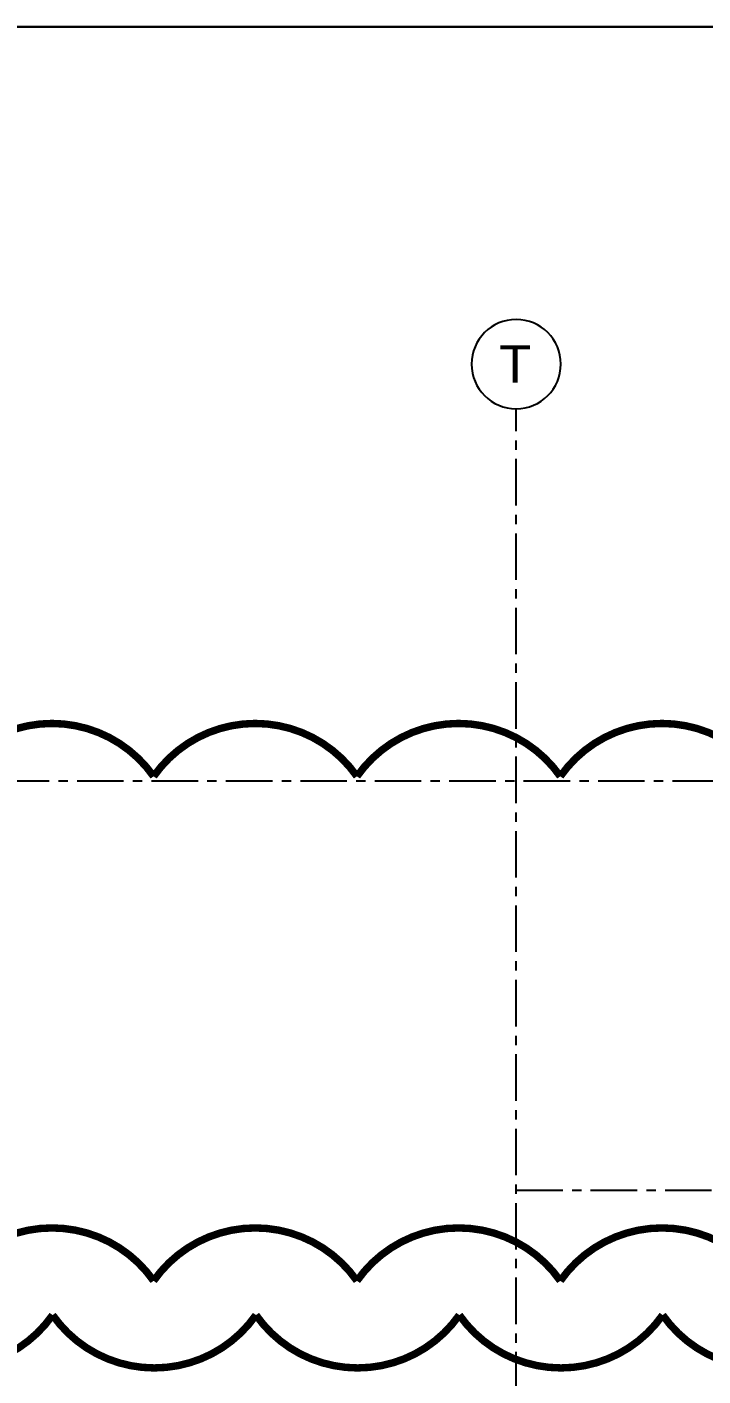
# Model space of a CAD drawing. Header units: millimetres. Extents: x -379292 to 1221486, y 92049 to 447512.
# Drawn here: x -110027 to -100945, y 270121 to 288249 of the extents above; entities that cross this region are included whole.
import ezdxf
from ezdxf.enums import TextEntityAlignment as Align

# ---------------------------------------------------------------- set-up
doc = ezdxf.new("R2010")
doc.units = ezdxf.units.MM
doc.linetypes.add('CENTER', pattern=[2, 1.25, -0.25, 0.25, -0.25])
for name, color, linetype in [('05_AXIS', 211, 'CENTER'), ('05_AXIS NAME', 7, 'Continuous'), ('05_HATCH SOLID-2', 253, 'Continuous')]:
    doc.layers.add(name, color=color, linetype=linetype)
doc.styles.add('YAZI-5', font='arial.ttf', dxfattribs={"height": 5})

# ---------------------------------------------------------------- blocks, each defined once
blk = doc.blocks.new('AWAKS ADI')
at = {"layer": '05_AXIS NAME', "color": 2}
blk.add_circle((0, 0), 6, dxfattribs=at)
at = {"layer": '05_AXIS NAME', "style": 'YAZI-5'}
blk.add_attdef('AKSADI', text='', height=5, dxfattribs=at).set_placement((0, 0), align=Align.MIDDLE_CENTER)
blk = doc.blocks.new('202_Aks')
at = {"layer": '05_AXIS', "ltscale": 500}
for p, q in [((137900, -182300), (137900, 5000)), ((-5000, 0), (142900, 0)), ((137900, -5500), (142900, -5500))]:
    blk.add_line(p, q, dxfattribs=at)
at = {"layer": '05_AXIS NAME'}
ref = blk.add_blockref('AWAKS ADI', (137900, 5600), dxfattribs=dict(at, xscale=-100, yscale=100, zscale=100))
ref.add_attrib('AKSADI', 'T', dxfattribs={"height": 500, "style": 'YAZI-5'}).set_placement((137886, 5602), align=Align.MIDDLE_CENTER)
blk = doc.blocks.new('OtoParkBodrumKatMimari')
at = {"layer": '05_HATCH SOLID-2', "color": 251, "ltscale": 25}
for points in [[(-8600, 187430), (150500, 187430)], [(150500, -8770), (150500, 187430), (4700, 187430), (4700, 177600), (135600, 177600), (135600, 144600), (143200, 144600), (143200, 59700), (90240, -300), (70300, -300), (63119, 5881)]]:
    blk.add_lwpolyline(points, dxfattribs=at)
at = {"layer": '05_AXIS'}
blk.add_blockref('202_Aks', (5000, 177300), dxfattribs=at)

msp = doc.modelspace()

# ---------------------------------------------------------------- block references
at = {"color": 8}
msp.add_blockref('OtoParkBodrumKatMimari', (-246354.8, 100818.8), dxfattribs=at)

# ---------------------------------------------------------------- next in the draw order: linework, layer by layer
at = {"color": 30, "const_width": 100}
for points in [[(-143840.8, 278178.7, -0.5205671), (-141108.9, 278178.7, -0.5205671), (-138377, 278178.7, -0.5205671), (-135645.1, 278178.7, -0.5205671), (-132913.2, 278178.7, -0.5205671), (-130181.3, 278178.7, -0.5205671), (-127449.4, 278178.7, -0.5205671), (-124717.5, 278178.7, -0.5205671), (-121985.6, 278178.7, -0.5205671), (-119253.7, 278178.7, -0.5205671), (-116521.8, 278178.7, -0.5205671), (-113789.9, 278178.7, -0.5205671), (-111058, 278178.7, -0.5205671), (-108326.2, 278178.7, -0.5205671), (-105594.3, 278178.7, -0.5205671), (-102862.4, 278178.7, -0.5205671), (-100130.5, 278178.7, -0.5205671)], [(-143840.8, 271399.6, -0.5205671), (-141108.9, 271399.6, -0.5205671), (-138377, 271399.6, -0.5205671), (-135645.1, 271399.6, -0.5205671), (-132913.2, 271399.6, -0.5205671), (-130181.3, 271399.6, -0.5205671), (-127449.4, 271399.6, -0.5205671), (-124717.5, 271399.6, -0.5205671), (-121985.6, 271399.6, -0.5205671), (-119253.7, 271399.6, -0.5205671), (-116521.8, 271399.6, -0.5205671), (-113789.9, 271399.6, -0.5205671), (-111058, 271399.6, -0.5205671), (-108326.2, 271399.6, -0.5205671), (-105594.3, 271399.6, -0.5205671), (-102862.4, 271399.6, -0.5205671), (-100130.5, 271399.6, -0.5205671)], [(-98755.3, 270940.5, -0.5205671), (-101487.2, 270940.5, -0.5205671), (-104219.1, 270940.5, -0.5205671), (-106951, 270940.5, -0.5205671), (-109682.9, 270940.5, -0.5205671), (-112414.7, 270940.5, -0.5205671), (-115146.6, 270940.5, -0.5205671), (-117878.5, 270940.5, -0.5205671), (-120610.4, 270940.5, -0.5205671), (-123342.3, 270940.5, -0.5205671), (-126074.2, 270940.5, -0.5205671), (-128806.1, 270940.5, -0.5205671), (-131538, 270940.5, -0.5205671), (-134269.9, 270940.5, -0.5205671), (-137001.8, 270940.5, -0.5205671), (-139733.7, 270940.5, -0.5205671), (-142465.6, 270940.5, -0.5205671)]]:
    msp.add_lwpolyline(points, format="xyb", dxfattribs=at)

doc.saveas('drawing.dxf')
